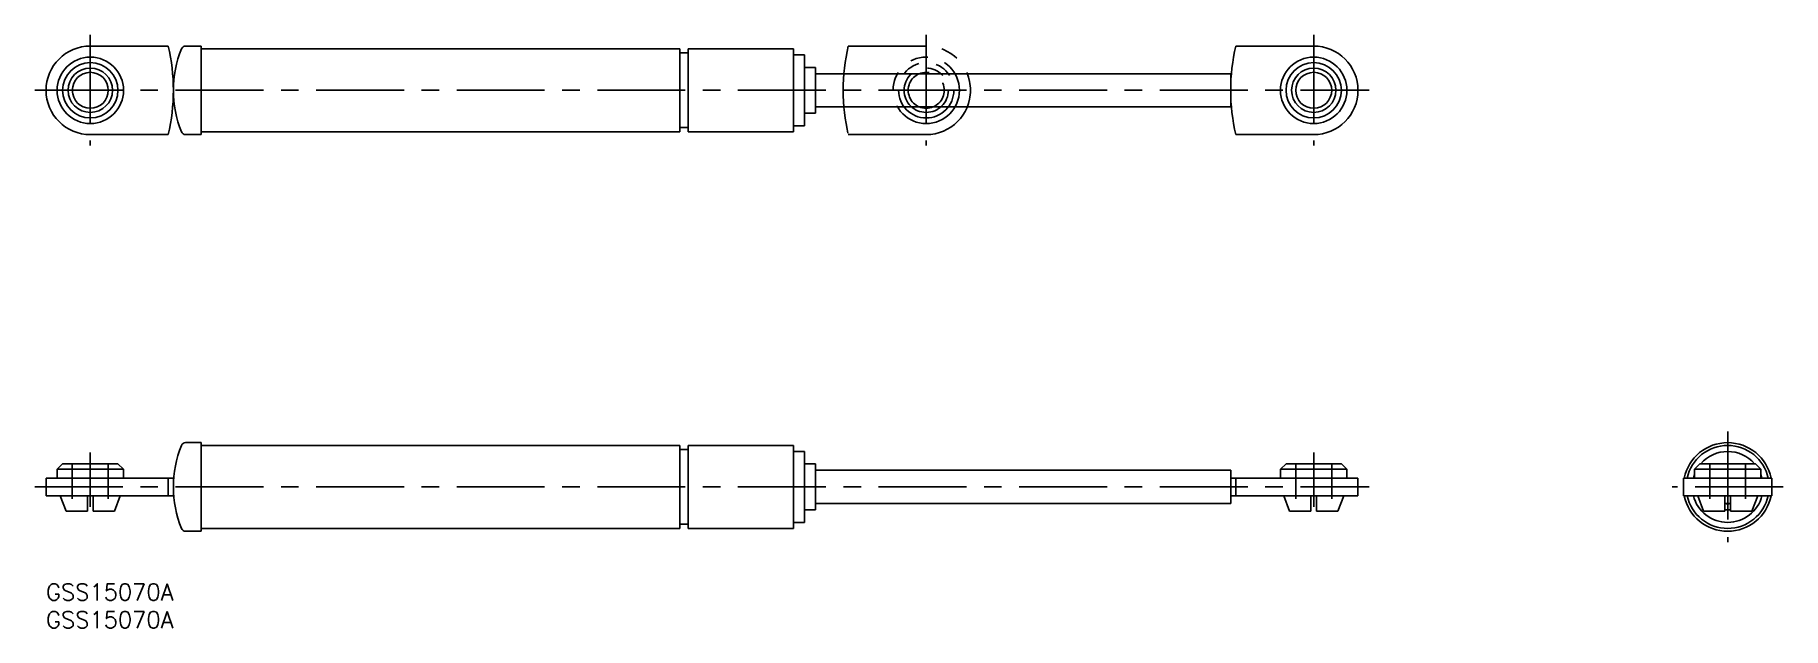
# Model space of a CAD drawing. Extents: x -2 to 314, y -8 to 99.
import ezdxf

# ---------------------------------------------------------------- set-up
doc = ezdxf.new("R2010")
doc.units = 0
doc.header["$LTSCALE"] = 0.5
for name, pattern in [('CENTER', [50.8, 31.75, -6.35, 6.35, -6.35]), ('DASHED', [19.05, 12.7, -6.35]), ('PHANTOM', [63.5, 31.75, -6.35, 6.35, -6.35, 6.35, -6.35])]:
    doc.linetypes.add(name, pattern=pattern)
for name, color, linetype in [('MSM_CENTER', 1, 'CENTER'), ('MSM_CONTINUOUS', 7, 'CONTINUOUS'), ('MSM_DASHED', 4, 'DASHED'), ('MSM_IMAGINARY', 6, 'PHANTOM'), ('MSM_PART_NUMBER', 7, 'CONTINUOUS')]:
    doc.layers.add(name, color=color, linetype=linetype)
doc.styles.get("Standard").update_dxf_attribs({"font": 'txt.shx', "height": 3, "bigfont": 'bigfont.shx'})

# ---------------------------------------------------------------- blocks, each defined once
blk = doc.blocks.new('*U24')
at = {"layer": 'MSM_PART_NUMBER'}
blk.add_text('GSS15070A', height=3, dxfattribs=at).set_placement((0, -3))
blk = doc.blocks.new('*U25')
at = {"layer": 'MSM_PART_NUMBER'}
blk.add_text('GSS15070A', height=3, dxfattribs=at).set_placement((0, -8))

msp = doc.modelspace()

# ---------------------------------------------------------------- linework, layer by layer
at = {"layer": 'MSM_CENTER'}
for p, q in [((8, 99.17), (8, 79.17)), ((159, 99.17), (159, 79.17)), ((229, 99.17), (229, 79.17)), ((-2, 89.17), (239, 89.17)), ((303.78, 27.5), (303.78, 7.5)), ((8, 23.7), (8, 13.9)), ((229, 23.7), (229, 13.9)), ((-2, 17.5), (239, 17.5)), ((313.78, 17.5), (293.78, 17.5))]:
    msp.add_line(p, q, dxfattribs=at)
at = {"layer": 'MSM_CONTINUOUS'}
for p, q in [((22.07, 97.17), (8, 97.17)), ((28, 97.17), (25.2, 97.17)), ((28, 81.17), (28, 97.17)), ((114.5, 96.67), (28, 96.67)), ((114.5, 81.67), (114.5, 96.67)), ((116, 95.92), (114.5, 95.92)), ((135, 96.67), (116, 96.67)), ((116, 81.67), (116, 96.67)), ((135, 81.67), (135, 96.67)), ((137, 95.57), (135, 95.57)), ((137, 82.77), (137, 95.57)), ((229, 97.17), (214.93, 97.17)), ((139, 93.32), (137, 93.32)), ((139, 85.02), (139, 93.32)), ((214, 92.17), (139, 92.17)), ((214, 92.17), (214, 86.17)), ((139, 86.17), (214, 86.17)), ((114.5, 82.42), (116, 82.42)), ((135, 82.77), (137, 82.77)), ((137, 85.02), (139, 85.02)), ((8, 81.17), (22.07, 81.17)), ((25.2, 81.17), (28, 81.17)), ((28, 81.67), (114.5, 81.67)), ((116, 81.67), (135, 81.67)), ((214.93, 81.17), (229, 81.17)), ((28, 25.5), (25.2, 25.5)), ((28, 9.5), (28, 25.5)), ((114.5, 25), (28, 25)), ((114.5, 10), (114.5, 25)), ((116, 24.25), (114.5, 24.25)), ((135, 25), (116, 25)), ((116, 10), (116, 25)), ((135, 10), (135, 25)), ((137, 23.9), (135, 23.9)), ((137, 11.1), (137, 23.9)), ((0, 19.1), (0, 15.9)), ((0, 19.1), (23, 19.1)), ((3, 21.7), (2, 20.7)), ((2, 20.7), (2, 19.1)), ((14, 20.7), (2, 20.7)), ((3, 21.7), (13, 21.7)), ((14, 20.7), (13, 21.7)), ((14, 19.1), (14, 20.7)), ((22.07, 19.1), (22.07, 15.9)), ((23, 15.9), (23, 19.1)), ((139, 21.65), (137, 21.65)), ((139, 13.35), (139, 21.65)), ((214, 20.5), (139, 20.5)), ((214, 20.5), (214, 14.5)), ((214, 19.1), (237, 19.1)), ((214.93, 19.1), (214.93, 15.9)), ((224, 21.7), (223, 20.7)), ((223, 20.7), (223, 19.1)), ((235, 20.7), (223, 20.7)), ((224, 21.7), (234, 21.7)), ((235, 20.7), (234, 21.7)), ((235, 19.1), (235, 20.7)), ((237, 15.9), (237, 19.1)), ((295.78, 19.1), (295.78, 15.9)), ((295.78, 19.1), (311.78, 19.1)), ((297.59, 19.1), (297.78, 19.73)), ((298.78, 21.7), (297.78, 20.7)), ((297.78, 20.7), (297.78, 19.1)), ((309.78, 20.7), (297.78, 20.7)), ((298.78, 21.7), (308.78, 21.7)), ((309.78, 20.7), (308.78, 21.7)), ((309.78, 19.1), (309.78, 20.7)), ((309.78, 19.73), (309.98, 19.1)), ((311.78, 19.1), (311.78, 15.9)), ((0, 15.9), (23, 15.9)), ((3.63, 13.1), (2.58, 15.9)), ((7.5, 15.9), (7.5, 13.1)), ((8.5, 13.1), (8.5, 15.9)), ((12.37, 13.1), (13.42, 15.9)), ((214, 15.9), (237, 15.9)), ((224.63, 13.1), (223.58, 15.9)), ((228.5, 13.1), (228.5, 15.9)), ((229.5, 15.9), (229.5, 13.1)), ((233.37, 13.1), (234.42, 15.9)), ((295.78, 15.9), (311.78, 15.9)), ((299.41, 13.1), (298.37, 15.9)), ((303.28, 13.1), (303.28, 15.9)), ((304.28, 15.9), (304.28, 13.1)), ((308.15, 13.1), (309.2, 15.9)), ((3.63, 13.1), (7.5, 13.1)), ((8.5, 13.1), (12.37, 13.1)), ((137, 13.35), (139, 13.35)), ((139, 14.5), (214, 14.5)), ((224.63, 13.1), (228.5, 13.1)), ((229.5, 13.1), (233.37, 13.1)), ((299.41, 13.1), (303.28, 13.1)), ((304.28, 13.1), (308.15, 13.1)), ((25.2, 9.5), (28, 9.5)), ((28, 10), (114.5, 10)), ((114.5, 10.75), (116, 10.75)), ((116, 10), (135, 10)), ((135, 11.1), (137, 11.1))]:
    msp.add_line(p, q, dxfattribs=at)
for centre, radius in [((8, 89.17), 6), ((229, 89.17), 6), ((8, 89.17), 5), ((8, 89.17), 4), ((8, 89.17), 3.25), ((229, 89.17), 5), ((229, 89.17), 4), ((229, 89.17), 3.25)]:
    msp.add_circle(centre, radius, dxfattribs=at)
for centre, radius, start, end in [((8, 89.17), 8, 90, 270), ((-12, 89.17), 35, 346.787, 13.213), ((43, 89.17), 20, 157.9757, 202.0243), ((25.2, 96.37), 0.8, 90, 157.9757), ((249, 89.17), 35, 166.787, 193.213), ((229, 89.17), 8, 270, 90), ((25.2, 81.97), 0.8, 202.0243, 270), ((25.2, 24.7), 0.8, 90, 157.9757), ((303.78, 17.5), 8, 11.537, 168.463), ((43, 17.5), 20, 157.9757, 202.0243), ((303.78, 17.5), 7.5, 12.3178, 167.6822), ((303.78, 17.5), 6.4, 41.0145, 138.9855), ((303.78, 17.5), 8, 191.537, 348.463), ((303.78, 17.5), 7.5, 192.3178, 347.6822), ((303.78, 17.5), 6.4, 194.4775, 345.5225), ((303.78, 17.5), 3.05, 260.3931, 279.5667), ((303.78, 17.5), 3, 260.2749, 279.7717), ((303.78, 17.5), 4.15, 263.0134, 277.0465), ((25.2, 10.3), 0.8, 202.0243, 270)]:
    msp.add_arc(centre, radius, start, end, dxfattribs=at)
at = {"layer": 'MSM_DASHED'}
for p, q in [((4.75, 21.7), (4.75, 13.1)), ((11.25, 21.7), (11.25, 13.1)), ((225.75, 21.7), (225.75, 13.1)), ((232.25, 21.7), (232.25, 13.1)), ((300.53, 21.7), (300.53, 13.1)), ((307.03, 21.7), (307.03, 13.1))]:
    msp.add_line(p, q, dxfattribs=at)
at = {"layer": 'MSM_IMAGINARY'}
for p, q in [((159, 97.17), (144.93, 97.17)), ((144.93, 81.17), (159, 81.17))]:
    msp.add_line(p, q, dxfattribs=at)
for radius in [6, 5, 4, 3.25]:
    msp.add_circle((159, 89.17), radius, dxfattribs=at)
for centre, radius, start, end in [((179, 89.17), 35, 166.787, 193.213), ((159, 89.17), 8, 270, 90)]:
    msp.add_arc(centre, radius, start, end, dxfattribs=at)

# ---------------------------------------------------------------- block references
at = {"layer": 'MSM_CONTINUOUS'}
for name in ['*U24', '*U25']:
    msp.add_blockref(name, (0, 0), dxfattribs=at)

doc.saveas('drawing.dxf')
